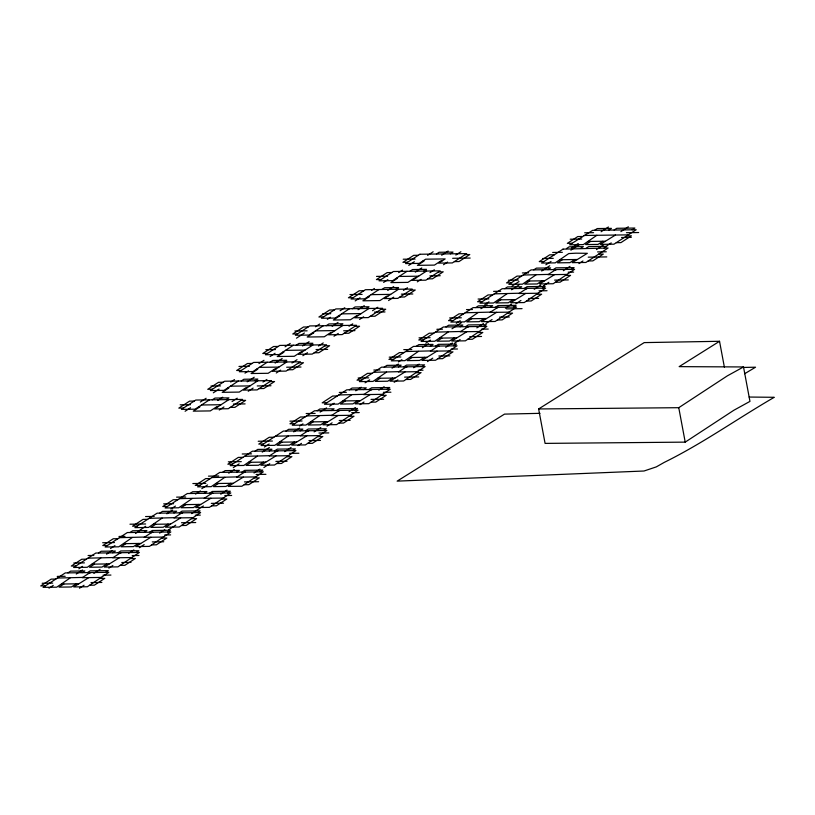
<?xml version="1.0" encoding="UTF-8"?>
<svg xmlns="http://www.w3.org/2000/svg" width="815" height="815" viewBox="0 0 815 815"><rect width="100%" height="100%" fill="white"/><g stroke="black" fill="none" stroke-linecap="round" stroke-linejoin="round"><path stroke-width="1.22" d="M538.634 408.957L678.763 407.694L727.377 375.837L743.514 366.954L749.963 401.388L733.826 410.271L685.211 442.127L545.082 443.391L538.634 408.957L644.186 342.606L719.533 341.291L724.372 367.117M296.466 338.174L304.403 333.009M408.743 265.364L414.356 261.707M185.107 411.269L190.537 407.734M213.326 392.81L219.062 389.071M258.946 363.572L263.989 360.291M315.466 326.754L319.623 324.054M340.099 310.76L344.786 307.713M355.187 300.918L360.026 297.76M371.538 290.334L374.411 288.469M383.62 282.408L387.879 279.637M398.657 272.628L402.518 270.122M230.716 382.031L234.506 379.576M270.101 356.522L275.062 353.292M285.056 346.793L290.242 343.421M327.335 319.327L330.452 317.3M200.327 402.039L206.124 398.27M244.979 373.148L248.494 370.856M427.59 255.39L433.152 251.774M209.414 399.859L195.08 409.181L181.46 409.375L195.783 400.053L242.554 399.401L228.231 408.723L214.6 408.916L228.923 399.595M238.347 381.043L224.013 390.365L210.392 390.548L224.716 381.226L271.487 380.585L257.153 389.906L243.532 390.09L257.856 380.768M267.249 362.237L252.925 371.559L239.294 371.742L253.618 362.43L300.389 361.779L286.065 371.1L272.434 371.283L286.768 361.972M293.38 345.234L279.056 354.556L265.425 354.749L279.759 345.428L326.53 344.776L312.196 354.097L298.575 354.291L312.899 344.969M323.361 325.735L309.028 335.057L295.407 335.25L309.731 325.929L356.501 325.277L342.178 334.598L328.547 334.792L342.87 325.47M349.492 308.742L335.169 318.054L321.538 318.247L335.862 308.926L382.632 308.284L368.309 317.595L354.678 317.789L369.001 308.467M379.036 289.519L364.702 298.84L351.082 299.034L365.405 289.712L412.176 289.06L397.852 298.382L384.222 298.575L398.545 289.254M407.001 271.324L392.677 280.645L379.046 280.829L393.38 271.507L440.151 270.865L425.817 280.187L412.186 280.37L426.52 271.059M212.277 399.819L214.966 398.077L228.903 397.883L226.213 399.635M241.209 381.002L243.899 379.25L257.835 379.067L255.146 380.809M270.111 362.196L272.801 360.454L286.737 360.261L284.058 362.003M296.252 345.193L298.932 343.451L312.879 343.258L310.189 345M326.224 325.694L328.914 323.952L342.85 323.759L340.161 325.511M352.355 308.702L355.045 306.949L368.981 306.756L366.292 308.508M381.899 289.478L384.588 287.736L398.525 287.542L395.835 289.284M409.874 271.283L412.553 269.541L426.5 269.347L423.81 271.089M436.402 254.025L439.091 252.273L453.028 252.079L450.338 253.832M217.646 400.511L222.719 397.221M275.154 363.072L282.173 358.508M332.153 326.255L338.021 322.434M415.304 272.149L421.783 267.931M247.19 381.807L254.209 377.233M441.679 255.227L448.148 251.02M302.548 345.968L309.079 341.719M358.07 309.7L364.285 305.656M387.706 290.486L393.696 286.595M455.829 255.034L460.893 251.743M430.004 272.607L434.354 269.775M232.061 401.561L237.246 398.189M219.266 410.016L223.972 406.96M276.265 372.995L280.666 370.132M302.854 355.717L307.489 352.701M248.229 391.271L253.119 388.093M291.984 362.991L297.027 359.7M403.466 290.364L407.469 287.756M262.98 382.011L266.892 379.474M372.537 310.698L377.824 307.255M318.482 346.018L323.249 342.921M349.003 326.255L352.722 323.83M359.568 319.449L363.653 316.791M388.561 300.552L393.757 297.169M417.3 281.847L421.06 279.402M443.513 264.732L447.598 262.063M333.997 336.218L338.266 333.437M67.951 572.874L70.64 571.132L84.831 570.938L82.142 572.68M98.503 552.998L101.192 551.256L115.394 551.052L112.704 552.804M129.993 532.521L132.682 530.769L146.873 530.575L144.184 532.317M159.771 513.144L162.46 511.392L176.661 511.199L173.972 512.951M189.987 493.493L192.666 491.74L206.867 491.547L204.178 493.299M222.454 472.364L225.144 470.622L239.345 470.418L236.656 472.17M255.054 451.153L257.744 449.411L271.945 449.218L269.256 450.96M285.973 431.043L288.663 429.301L302.854 429.098L300.175 430.85M317.178 410.75L319.867 408.998L334.058 408.804L331.369 410.556M349.39 389.794L352.08 388.042L366.281 387.848L363.592 389.59M384.232 367.127L386.921 365.375L401.123 365.181L398.433 366.933M416.149 346.365L418.829 344.623L433.03 344.419L430.34 346.171M445.978 326.958L448.668 325.216L462.859 325.022L460.169 326.764M475.746 307.601L478.425 305.849L492.627 305.656L489.937 307.408M504.811 288.693L507.49 286.941L521.692 286.748L519.002 288.5M533.733 269.867L536.423 268.125L550.624 267.931L547.935 269.673M566.456 248.585L569.145 246.833L583.346 246.639L580.657 248.392M594.553 230.309L597.232 228.567L611.433 228.373L608.744 230.115M264.386 447.078L269.133 443.992M512.095 286.055L519.023 281.552M233.273 467.667L239.131 463.857M571.498 247.903L578.273 243.502M201.825 488.674L207.56 484.935M484.833 304.515L488.98 301.815M545.846 264.804L551.042 261.421M49.022 588.165L53.27 585.404M78.831 568.829L82.59 566.384M170.885 509.029L175.429 506.074M425.766 343.186L430.463 340.13M456.257 323.27L460.21 320.692M110.514 548.505L114.966 545.612M320.112 412.084L326.54 407.907M365.079 382.826L369.684 379.841M329.637 406.165L334.14 403.231M299.584 426.031L302.956 423.851M139.834 530.147L145.722 526.317M398.423 361.921L401.907 359.649M195.539 494.084L200.429 490.895M480.921 308.702L487.146 304.647M570.867 250.164L579.129 244.795M135.524 533.489L140.812 530.045M228.74 473.179L234.292 469.562M166.841 513.796L172.648 510.017M355.737 390.813L361.228 387.247M422.364 347.72L428.486 343.726M511.616 289.763L518.941 284.995M262.257 452.111L269.337 447.506M452.009 328.781L461.259 322.771M601.093 231.755L608.418 226.998M293.706 431.879L299.584 428.048M392.066 368.156L398.392 364.04M541.68 270.998L549.738 265.761M70.263 577.866L56.714 587.177L43.083 587.36L65.292 572.914L108.813 572.313L87.378 586.749L73.747 586.932L88.845 577.601M100.826 557.98L87.266 567.291L73.635 567.485L95.844 553.039L139.365 552.438L117.931 566.873L104.3 567.057L119.408 557.725M106.582 554.159L112.073 550.583M132.305 537.503L118.756 546.814L105.125 546.997L127.334 532.552L170.855 531.951L149.42 546.386L135.789 546.58L150.887 537.248M162.093 518.126L148.534 527.437L134.903 527.631L157.112 513.175L200.633 512.574L179.198 527.02L165.567 527.203L180.675 517.871M192.299 498.474L178.74 507.786L165.119 507.979L187.328 493.533L230.839 492.932L209.404 507.368L195.783 507.551L210.881 498.22M224.777 477.346L211.217 486.657L197.597 486.85L219.805 472.405L263.316 471.804L241.882 486.239L228.261 486.423L243.359 477.091M257.377 456.145L243.817 465.457L230.197 465.64L252.405 451.194L295.916 450.593L274.482 465.029L260.861 465.222L275.959 455.891M288.296 436.035L274.737 445.336L261.106 445.53L283.314 431.084L326.835 430.483L305.401 444.919L291.77 445.102L306.878 435.77M319.49 415.731L305.941 425.043L292.31 425.236L314.519 410.78L358.04 410.179L336.605 424.625L322.974 424.809L338.072 415.477M351.713 394.776L338.154 404.087L324.523 404.271L346.732 389.825L390.253 389.224L368.818 403.659L355.187 403.853L370.295 394.521M386.555 372.109L372.995 381.42L359.374 381.614L381.573 367.157L425.094 366.556L403.659 380.992L390.039 381.186L405.137 371.854M418.462 351.357L404.912 360.658L391.281 360.851L413.49 346.406L457.011 345.805L435.577 360.24L421.946 360.424L437.044 351.092M448.291 331.95L434.741 341.261L421.111 341.444L443.319 326.998L486.84 326.397L465.406 340.833L451.775 341.027L466.873 331.695M478.059 312.583L464.499 321.894L450.878 322.078L473.087 307.632L516.598 307.031L495.163 321.467L481.543 321.66L496.641 312.328M507.124 293.675L493.564 302.986L479.943 303.18L502.152 288.724L545.663 288.123L524.228 302.559L510.608 302.752L525.706 293.42M536.056 274.859L522.496 284.17L508.876 284.353L531.074 269.908L574.595 269.307L553.161 283.742L539.54 283.926L554.638 274.604M596.865 235.301L583.306 244.612L569.685 244.795L592.668 230.339L636.179 229.738L613.97 244.184L600.349 244.368L615.447 235.046M76.274 574.035L82.509 569.98M63.865 583.998L59.037 587.136L71.425 586.973L76.264 583.825M94.428 564.112L89.589 567.26L101.977 567.087L106.816 563.949M125.907 543.636L121.078 546.784L133.466 546.61L138.305 543.462M155.696 524.259L150.857 527.407L163.245 527.234L168.084 524.086M185.901 504.607L181.062 507.755L193.461 507.582L198.29 504.434M218.379 483.478L213.54 486.626L225.938 486.453L230.767 483.315M250.979 462.278L246.14 465.416L258.538 465.253L263.367 462.105M281.898 442.158L277.059 445.306L289.447 445.133L294.286 441.995M313.103 421.864L308.264 425.012L320.652 424.839L325.491 421.691M345.315 400.909L340.476 404.057L352.864 403.883L357.704 400.736M380.157 378.241L375.318 381.389L387.716 381.216L392.545 378.068M412.064 357.479L407.235 360.627L419.623 360.454L424.452 357.316M441.893 338.082L437.064 341.22L449.452 341.057L454.291 337.909M471.661 318.716L466.822 321.864L479.22 321.691L484.049 318.543M500.726 299.808L495.887 302.956L508.285 302.783L513.114 299.635M529.658 280.992L524.819 284.129L537.217 283.966L542.046 280.818M562.381 259.7L557.542 262.848L569.94 262.674L574.769 259.527M590.468 241.434L585.628 244.571L598.027 244.408L602.856 241.26M87.511 572.609L90.2 570.857L108.273 570.612L105.583 572.354M118.073 552.733L120.763 550.981L138.825 550.736L136.136 552.478M149.553 532.246L152.242 530.504L170.315 530.249L167.625 532.001M179.341 512.869L182.03 511.127L200.093 510.873L197.403 512.625M209.547 493.218L212.236 491.476L230.299 491.221L227.619 492.973M242.024 472.099L244.714 470.347L262.776 470.102L260.097 471.844M274.624 450.889L277.314 449.136L295.376 448.892L292.697 450.634M305.544 430.778L308.233 429.026L326.295 428.782L323.606 430.524M336.738 410.475L339.427 408.733L357.5 408.478L354.81 410.23M368.961 389.519L371.65 387.777L389.713 387.522L387.023 389.275M403.802 366.852L406.491 365.11L424.554 364.855L421.875 366.607M435.709 346.1L438.399 344.348L456.471 344.103L453.782 345.845M465.538 326.693L468.228 324.94L486.3 324.696L483.611 326.438M495.306 307.326L497.996 305.584L516.058 305.33L513.379 307.082M524.371 288.418L527.061 286.676L545.123 286.422L542.444 288.174M553.303 269.602L555.993 267.85L574.055 267.605L571.376 269.347M586.026 248.31L588.715 246.568L606.778 246.313L604.098 248.066M614.113 230.044L616.802 228.292L634.865 228.047L632.185 229.789M90.068 572.568L82.193 577.703L101.702 577.428M120.63 552.692L112.745 557.817L132.264 557.552M152.11 532.215L144.235 537.34L163.744 537.065M181.898 512.839L174.013 517.963L193.532 517.698M212.104 493.187L204.219 498.311L223.738 498.047M244.582 472.058L236.696 477.183L256.216 476.918M277.181 450.848L269.296 455.982L288.816 455.707M308.101 430.738L300.215 435.862L319.735 435.597M339.295 410.444L331.42 415.569L350.929 415.304M371.518 389.488L363.633 394.613L383.152 394.338M406.359 366.821L398.474 371.946L417.993 371.681M438.266 346.059L430.391 351.184L449.9 350.919M468.095 326.652L460.22 331.787L479.729 331.511M497.863 307.296L489.978 312.42L509.497 312.145M526.928 288.388L519.043 293.512L538.562 293.247M555.861 269.561L547.975 274.696L567.495 274.421M90.842 572.558L89.283 573.088M121.404 552.682L119.836 553.202M152.884 532.205L151.325 532.725M182.672 512.829L181.103 513.348M212.878 493.177L211.319 493.696M245.356 472.048L243.787 472.568M277.956 450.838L276.387 451.367M308.875 430.728L307.306 431.257M340.069 410.434L338.51 410.954M372.292 389.478L370.723 389.998M407.133 366.811L405.564 367.331M439.041 346.049L437.482 346.579M468.87 326.642L467.311 327.172M498.637 307.286L497.079 307.805M527.702 288.378L526.144 288.897M556.635 269.551L555.066 270.081M93.857 573.383L100.082 569.328M620.867 231.643L628.334 226.784M314.121 431.879L320.804 427.539M378.812 390.181L384.15 386.707M128.627 553.314L133.823 549.942M159.608 533.122L164.803 529.75M284.68 451.642L291.087 447.476M413.643 367.738L419.185 364.132M505.402 308.233L511.535 304.24M534.222 289.325L540.702 285.107M563.318 270.702L569.991 266.362M445.713 347.343L452.406 342.993M596.448 249.594L603.222 245.183M220.753 494.175L227.039 490.09M476.846 327.875L483.468 323.565M139.334 547.731L144.174 544.583M191.708 513.613L199.237 508.713M199.369 508.57L203.383 505.962M254.046 472.985L259.904 469.165M349.003 411.748L355.381 407.602M394.185 382.296L397.893 379.892M108.864 568.136L112.867 565.529M327.019 426.163L332.113 422.842M360.016 404.637L364.02 402.039M454.689 343.105L460.129 339.57M263.887 467.525L269.755 463.704M515.905 303.74L520.948 300.46M543.595 285.708L548.841 282.306M168.736 529.719L175.745 525.166M297.995 445.642L301.509 443.36M485.974 323.494L492.056 319.531M427.468 361.595L432.755 358.152M79.493 588.216L84.047 585.262M578.935 263.591L582.939 260.983M607.083 245.6L611.23 242.901M719.533 341.291L679.16 366.638L743.514 366.954M744.635 373.739L755.546 367.208L742.974 367.453M540.009 413.337L504.516 414.112L397.139 481.135L644.013 471.009L656.289 466.893L664.286 462.37C702.662 443.482 737.381 418.676 774.25 397.302L749.148 397.048M584.691 232.795L593.565 232.672M626.44 232.693L638.665 232.53M584.009 235.474L628.304 234.863M582.44 236.493L577.794 236.564L567.352 243.359L571.998 243.288M626.735 235.881L631.38 235.82L620.938 242.615L616.283 242.676M621.539 237.522L631.289 237.379M570.194 239.203L581.686 239.04M588.145 241.464L605.178 241.23M552.682 252.456L562.35 252.324M597.568 251.906L606.299 251.784M418.339 255.268L413.694 255.339L402.946 262.328L407.592 262.257M465.11 254.626L469.756 254.565L459.018 261.554L454.363 261.615M554.353 254.769L549.707 254.83L539.265 261.625L543.911 261.564M598.648 254.158L603.294 254.086L592.841 260.892L588.196 260.953M452.661 258.304L470.194 258.06M403.201 259.221L415.13 259.058M588.226 257.163L606.788 256.908M542.668 258.487L553.273 258.345M422.791 261.055L424.034 261.034L417.402 265.344L434.436 265.109L441.068 260.8L442.311 260.78M560.058 259.73L577.091 259.496M391.811 272.536L387.166 272.597L376.418 279.586L381.063 279.525M438.582 271.884L443.228 271.823L432.48 278.812L427.834 278.873M568.167 272.179L573.638 272.108M522.384 272.933L528.629 272.852M376.54 276.397L387.573 276.244M429.902 275.877L440.253 275.735M399.126 276.448L418.635 276.183M548.424 274.4L523.199 275.032M521.631 276.051L516.985 276.122L506.543 282.917L511.188 282.846M565.926 275.439L570.571 275.378L560.119 282.173L555.473 282.235M396.263 278.312L397.496 278.302L390.874 282.611L407.907 282.377L414.529 278.058L415.772 278.047M508.468 280.217L518.442 280.075M554.628 280.115L568.31 279.922M527.336 281.022L544.369 280.788M363.836 290.731L359.191 290.792L348.443 297.781L353.089 297.72M410.607 290.079L415.253 290.018L404.505 297.006L399.859 297.068M493.584 291.363L500.685 291.261M539.021 290.833L547.059 290.721M349.971 294.561L362.105 294.398M401.347 294.144L412.838 293.981M371.151 294.643L390.67 294.378M519.491 293.217L494.267 293.858M368.288 296.507L369.531 296.497L362.899 300.806L379.933 300.572L386.565 296.263L387.797 296.242M492.698 294.877L488.053 294.938L477.61 301.733L482.256 301.672M536.993 294.266L541.639 294.195L531.197 300.99L526.541 301.061M478.099 299.044L488.878 298.891M528.66 298.494L538.664 298.361M498.403 299.839L515.437 299.604M334.293 309.945L329.647 310.006L318.91 317.004L323.555 316.933M381.063 309.303L385.709 309.231L374.971 316.23L370.326 316.291M506.502 308.875L522.069 308.661M466.486 309.588L472.476 309.506M374.452 312.104L384.986 311.951M322.597 313.806L330.768 313.694M341.607 313.867L361.127 313.592M490.426 312.125L465.202 312.766M463.633 313.785L458.988 313.846L448.545 320.641L453.191 320.58M507.928 313.174L512.574 313.103L502.132 319.898L497.476 319.969M338.745 315.731L339.987 315.711L333.355 320.02L350.399 319.786L357.021 315.476L358.264 315.456M499.595 317.127L509.344 316.994M449.625 317.942L461.341 317.789M469.338 318.747L486.372 318.512M308.162 326.947L303.516 327.009L292.768 333.997L297.414 333.936M354.933 326.295L359.578 326.234L348.83 333.223L344.185 333.294M294.877 331.002L307.133 330.829M315.476 330.859L334.996 330.595M436.85 329.28L442.494 329.199M343.665 330.798L354.963 330.635M481.308 329.168L488.236 329.077M312.614 332.724L313.856 332.714L307.224 337.023L324.258 336.789L330.89 332.479L332.123 332.459M460.669 331.491L435.434 332.123M433.875 333.141L429.22 333.213L418.778 340.008L423.423 339.937M478.161 332.53L482.806 332.469L472.364 339.264L467.718 339.325M469.746 336.636L481.553 336.473M419.012 337.838L430.126 337.685M439.57 338.113L456.614 337.879M278.19 346.446L273.545 346.507L262.797 353.496L267.442 353.435M324.961 345.794L329.606 345.733L318.859 352.722L314.213 352.793M265.812 349.696L275.439 349.564M316.057 349.554L327.671 349.39M285.505 350.358L305.014 350.093M403.761 349.635L411.789 349.523M451.184 349.075L457.49 348.993M282.642 352.223L283.875 352.212L277.253 356.522L294.286 356.287L300.918 351.978L302.151 351.958M430.829 350.898L405.605 351.53M404.036 352.549L399.391 352.61L388.949 359.405L393.594 359.344M448.332 351.937L452.977 351.876L442.535 358.671L437.889 358.732M438.837 356.002L449.86 355.86M389.213 357.153L400.848 356.99M409.741 357.52L426.775 357.286M252.059 363.449L247.414 363.51L236.666 370.499L241.311 370.438M298.83 362.797L303.475 362.736L292.728 369.725L288.082 369.786M238.978 366.424L249.421 366.281M259.374 367.361L278.883 367.096M286.646 367.229L301 367.035M256.501 369.226L257.744 369.215L251.122 373.525L268.155 373.29L274.777 368.971L276.02 368.961M373.841 370.051L380.004 369.969M418.146 370.255L423.016 370.193M398.922 371.65L373.698 372.292M372.129 373.311L367.484 373.372L357.041 380.167L361.687 380.106M416.424 372.7L421.07 372.628L410.617 379.423L405.972 379.495M404.576 377.121L418.686 376.927M358.121 378.007L368.696 377.865M377.834 378.272L394.868 378.038M223.147 382.245L218.501 382.316L207.754 389.305L212.399 389.244M269.918 381.603L274.563 381.542L263.815 388.531L259.17 388.592M210.963 386.035L220.529 385.903M230.462 386.167L249.981 385.903M257.255 385.943L270.988 385.75M227.599 388.032L228.832 388.011L222.21 392.331L239.243 392.086L245.875 387.777L247.108 387.767M339.285 392.433L346.385 392.331M383.386 392.321L390.915 392.219M364.081 394.317L338.857 394.949M337.288 395.978L332.642 396.039L322.19 402.834L326.835 402.773M381.583 395.367L386.228 395.295L375.776 402.09L371.131 402.162M194.214 401.072L189.569 401.133L178.821 408.121L183.467 408.06M240.985 400.42L245.631 400.359L234.883 407.347L230.238 407.419M371.019 399.391L383.682 399.218M342.993 400.939L360.026 400.705M180.166 404.841L190.445 404.698M233.375 404.067L245.091 403.904M201.529 404.994L221.048 404.719M198.666 406.858L199.909 406.838L193.277 411.147L210.311 410.913L216.943 406.603L218.175 406.583M351.662 412.696L359.272 412.584M306.155 413.541L315.14 413.419M331.868 415.273L306.634 415.915M305.075 416.934L300.429 416.995L289.977 423.79L294.623 423.729M349.36 416.322L354.005 416.251L343.563 423.056L338.918 423.117M289.916 421.161L302.059 420.998M339.213 420.509L350.165 420.367M310.78 421.895L327.813 421.661M318.95 433.04L328.791 432.908M300.664 435.577L275.439 436.208M273.871 437.227L269.225 437.288L258.773 444.083L263.418 444.022M318.166 436.616L322.811 436.555L312.359 443.35L307.713 443.411M258.202 441.251L272.404 441.047M308.956 440.579L320.509 440.416M279.576 442.199L296.609 441.964M242.228 453.986L251.519 453.853M289.468 453.364L298.871 453.242M269.745 455.687L244.52 456.319M242.952 457.337L238.306 457.409L227.864 464.204L232.509 464.132M287.247 456.726L291.892 456.665L281.44 463.46L276.794 463.521M228.332 461.83L241.291 461.657M275.867 461.412L287.063 461.249M248.657 462.309L265.69 462.074M256.104 474.473L265.924 474.33M208.477 476.143L218.726 476.001M237.145 476.897L211.92 477.529M210.351 478.548L205.706 478.609L195.264 485.404L199.909 485.343M254.647 477.936L259.292 477.875L248.84 484.67L244.194 484.731M244.469 481.899L258.62 481.706M192.86 483.55L205.838 483.366M216.057 483.519L233.09 483.275M224.808 495.561L231.654 495.469M176.6 497.14L185.749 497.018M204.667 498.026L179.443 498.658M177.874 499.677L173.228 499.738L162.786 506.533L167.432 506.472M222.169 499.065L226.815 498.994L216.372 505.799L211.717 505.86M163.662 503.874L173.585 503.731M211.309 503.375L223.534 503.201M183.579 504.638L200.612 504.404M195.264 515.202L200.317 515.131M145.579 516.547L154.218 516.425M174.461 517.668L149.237 518.309M147.668 519.328L143.022 519.389L132.57 526.184L137.215 526.123M191.963 518.717L196.609 518.646L186.156 525.451L181.511 525.512M181.521 522.731L195.732 522.537M129.962 524.208L145.62 523.984M153.373 524.289L170.406 524.055M164.712 534.976L170.62 534.895M118.99 536.464L124.98 536.372M144.683 537.044L119.448 537.676M117.89 538.705L113.234 538.766L102.792 545.561L107.437 545.5M162.175 538.083L166.82 538.022L156.378 544.817L151.733 544.889M152.283 541.914L163.744 541.761M102.659 542.729L114.457 542.566M123.585 543.666L140.628 543.432M88.091 555.514L93.817 555.433M132.203 555.565L138.958 555.473M113.193 557.531L87.969 558.163M86.4 559.182L81.755 559.243L71.302 566.038L75.958 565.977M130.695 558.57L135.341 558.509L124.889 565.304L120.243 565.366M73.788 563.012L84.393 562.87M121.781 562.513L131.021 562.381M92.105 564.153L109.139 563.909M103.067 575.176L110.932 575.064M57.223 576.409L65.18 576.297M82.641 577.407L57.407 578.039M55.848 579.058L51.202 579.119L40.75 585.924L45.396 585.853M100.133 578.446L104.778 578.385L94.336 585.18L89.691 585.241M42.186 583.255L52.69 583.112M91.005 582.582L101.875 582.43M61.543 584.029L78.586 583.795M678.763 407.694L685.211 442.127M419.908 254.249L405.585 263.571L419.205 263.388L425.654 259.19L445.173 258.925L438.725 263.113L452.356 262.929L466.679 253.608L419.908 254.249M563.012 249.135L541.598 263.072L555.219 262.878L568.778 253.567L575.879 253.19L587.36 253.312L572.262 262.644L585.883 262.461L608.092 248.005L563.012 249.135"/></g></svg>
